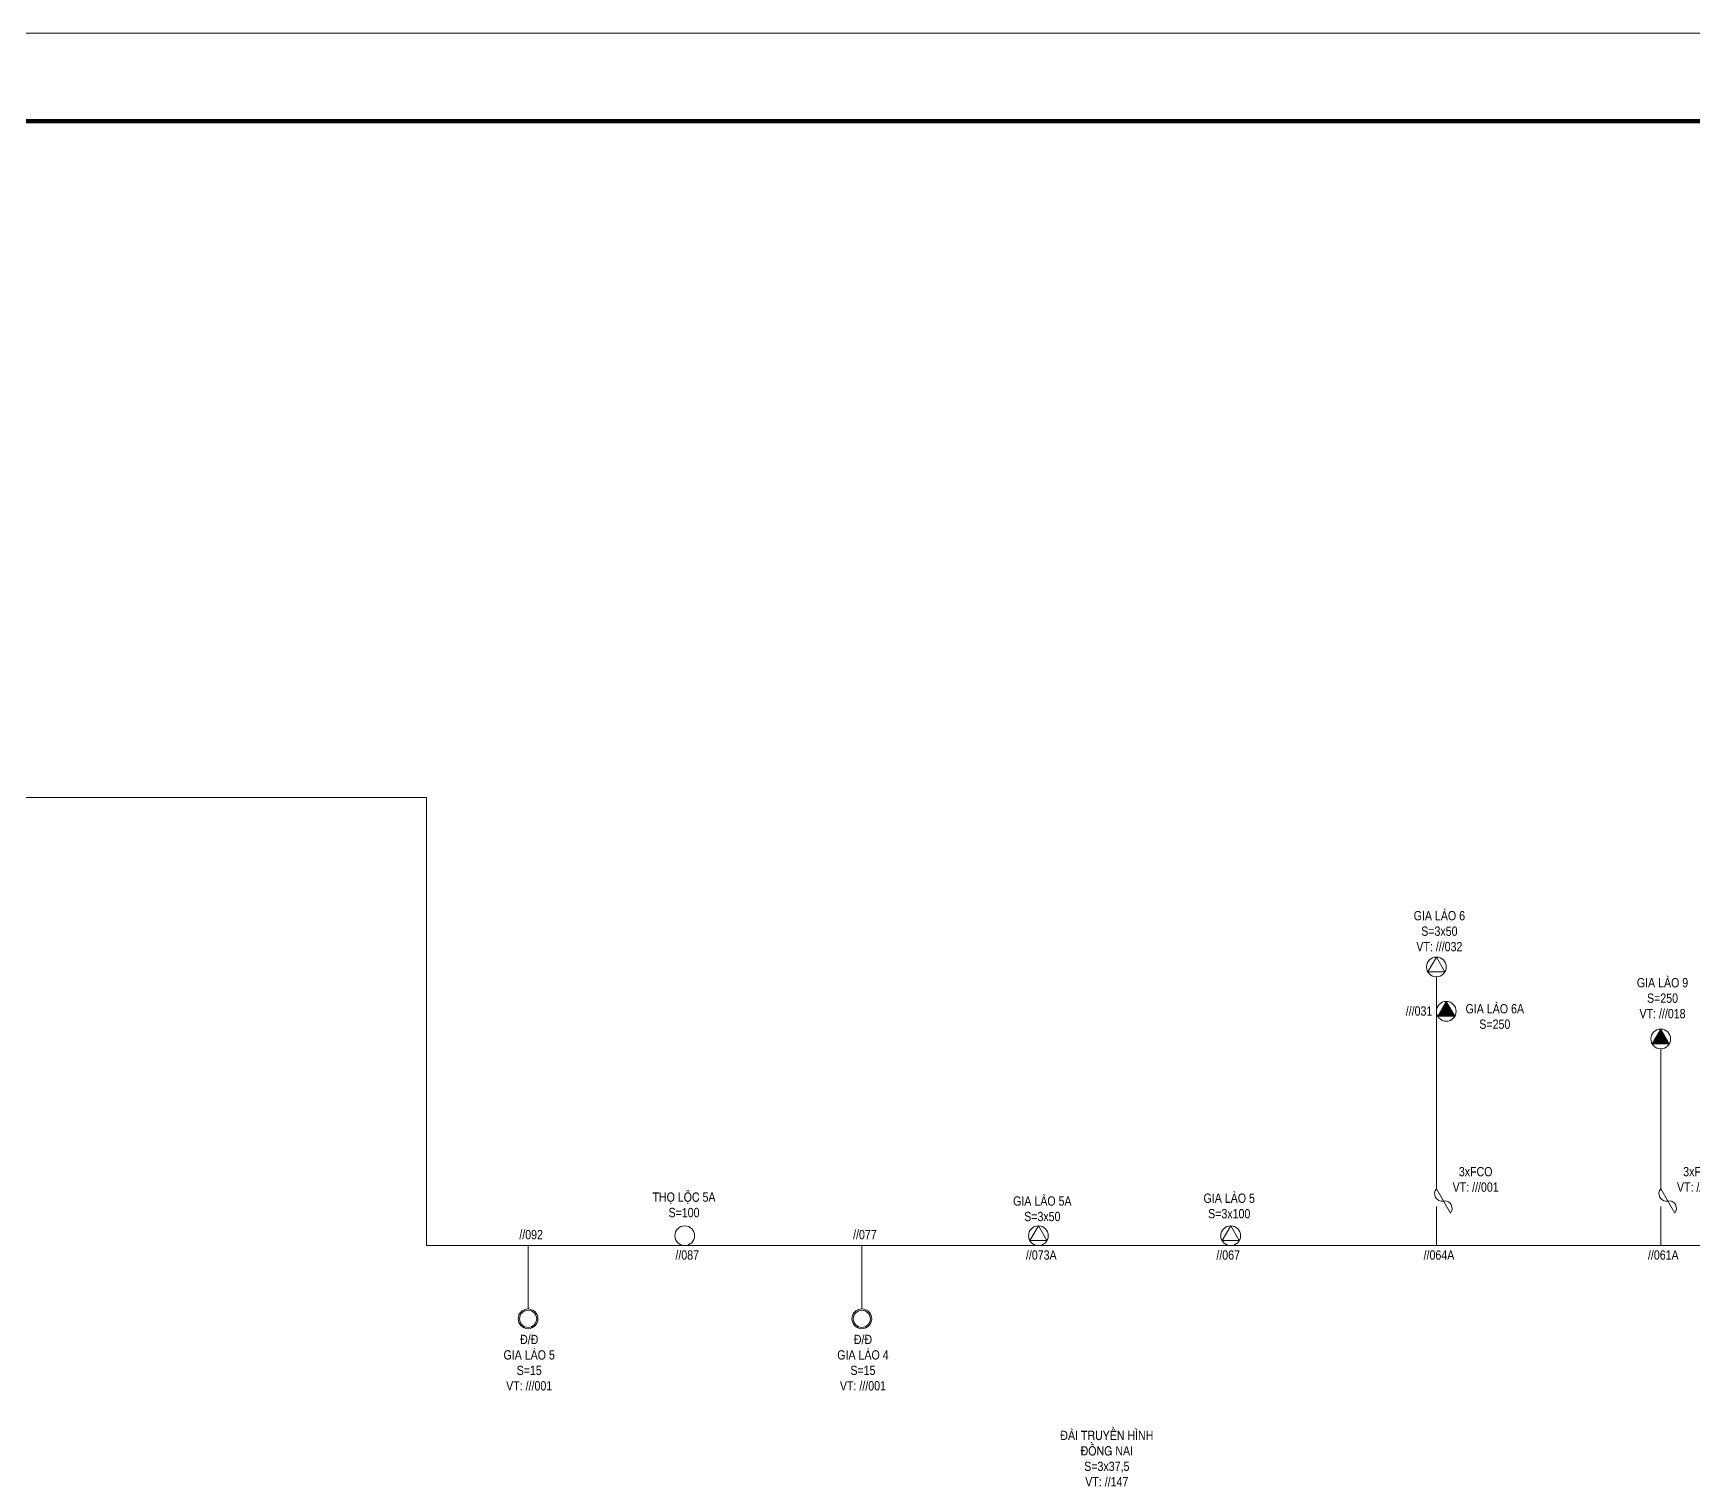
# Model space of a CAD drawing. Header units: inches. Extents: x 3694 to 9715, y -885 to 919.
# Drawn here: x 7119.5 to 7496.7, y 591.5 to 918.5 of the extents above; entities that cross this region are included whole.
import ezdxf

# ---------------------------------------------------------------- set-up
doc = ezdxf.new("R2010")
doc.units = ezdxf.units.IN
doc.header["$LTSCALE"] = 0.2
doc.header["$MEASUREMENT"] = 0
doc.layers.get('0').update_dxf_attribs({"lineweight": 5})
for name, color, linetype, lineweight in [('Khung', 7, 'Continuous', 13), ('TBA', 5, 'Continuous', 9), ('Text', 7, 'Continuous', 9), ('Thiet bi', 3, 'Continuous', 9), ('Tuyen 471', 3, 'Continuous', 13)]:
    doc.layers.add(name, color=color, linetype=linetype, lineweight=lineweight)
doc.styles.add('V-H-C', font='VHELVCN_0.TTF')

# ---------------------------------------------------------------- blocks, each defined once
blk = doc.blocks.new('FCO')
at = {"color": 0}
blk.add_lwpolyline([(0, 0, 0.707499), (0.8, 0.8, -0.707499), (1.6, 1.6, -5.301682)], format="xyb", dxfattribs=at)
blk.add_lwpolyline([(0, 0), (1.6, 1.6)], dxfattribs=at)
blk = doc.blocks.new('TBA 3P')
at = {"color": 0}
blk.add_lwpolyline([(0, 1.6, 0, 1.39, 0), (0, 0.4, 0, 0, 0)], format="xyseb", dxfattribs=at)
blk.add_lwpolyline([(-0.69, 0.4), (0.69, 0.4), (0, 1.6)], close=True, dxfattribs=at)
blk.add_circle((0, 0.8), 0.8, dxfattribs=at)
blk = doc.blocks.new('TBA 1P')
at = {"color": 0}
blk.add_circle((0, 0.8), 0.8, dxfattribs=at)

msp = doc.modelspace()

# ---------------------------------------------------------------- linework, layer by layer
at = {"layer": 'Khung'}
msp.add_lwpolyline([(6760.27, 918.53), (9715.27, 918.53), (9715.27, -836.47), (6760.27, -836.47)], close=True, dxfattribs=at)
at = {"layer": 'Khung', "const_width": 1}
msp.add_lwpolyline([(6780.27, 898.53), (9695.27, 898.53), (9695.27, -816.47), (6780.27, -816.47)], close=True, dxfattribs=at)
at = {"layer": 'TBA', "color": 3}
for points in [[(7438.43, 708.51), (7436.48, 705.14), (7440.38, 705.14)], [(7347.98, 647.42), (7346.04, 644.05), (7349.93, 644.05)], [(7391.68, 647.42), (7389.73, 644.05), (7393.62, 644.05)]]:
    msp.add_lwpolyline(points, close=True, dxfattribs=at)
at = {"layer": 'TBA', "color": 3, "ltscale": 2}
for centre in [(7438.43, 706.27), (7347.98, 645.17), (7391.68, 645.17)]:
    msp.add_circle(centre, 2.25, dxfattribs=at)
at = {"layer": 'TBA', "color": 3}
for centre, radius in [((7231.99, 626.29), 2.25), ((7231.99, 626.29), 1.95), ((7307.85, 626.29), 2.25), ((7307.85, 626.29), 1.95)]:
    msp.add_circle(centre, radius, dxfattribs=at)
at = {"layer": 'Tuyen 471'}
for p, q in [((7208.87, 648.97), (7208.87, 744.76)), ((7208.87, 642.92), (7208.87, 648.97)), ((8056.35, 642.92), (7208.87, 642.92))]:
    msp.add_line(p, q, dxfattribs=at)
for points in [[(7208.87, 744.76), (7016.57, 744.76)], [(7438.43, 655.81), (7438.43, 704.02)], [(7489.42, 655.81), (7489.42, 687.66)], [(7438.43, 642.92), (7438.43, 651.85)], [(7489.42, 642.92), (7489.42, 651.85)], [(7231.99, 642.92), (7231.99, 628.54)], [(7307.85, 642.92), (7307.85, 628.54)]]:
    msp.add_lwpolyline(points, dxfattribs=at)

# ---------------------------------------------------------------- block references
at = {"layer": 'TBA', "color": 3, "xscale": 2.809729812779551, "zscale": 2.809729812779032}
for name, p, yscale in [('TBA 3P', (7440.68, 693.93), 2.809729812778642), ('TBA 3P', (7489.42, 687.66), 2.809729812778642), ('TBA 1P', (7267.59, 642.92), 2.809729812779096)]:
    msp.add_blockref(name, p, dxfattribs=dict(at, yscale=yscale))
at = {"layer": 'Thiet bi', "color": 3, "xscale": 2.809729812778733, "yscale": 2.809729812778642, "zscale": 2.809729812779032, "rotation": 254.9999999999864}
for p in [(7438.43, 655.81), (7489.42, 655.81)]:
    msp.add_blockref('FCO', p, dxfattribs=at)

# ---------------------------------------------------------------- texts
at = {"layer": 'Text', "attachment_point": 5, "style": 'V-H-C'}
for s, insert, char_height, width in [('GIA LAØO 6\\PS=3x50\\PVT: ///032', (7439.11, 714.39), 2.107, 28.1807), ('GIA LAØO 9\\PS=250\\PVT: ///018', (7489.83, 699.16), 2.107, 29.0877), ('GIA LAØO 6A\\PS=250', (7451.71, 695), 2.1073, 29.0877), ('///031', (7434.49, 696.24), 2.107, 18.1328), ('3xFCO\\PVT: ///001', (7447.36, 657.97), 2.107, 18.1328), ('3xFCO\\PVT: ///001', (7498.35, 657.97), 2.107, 18.1328), ('THOÏ LOÄC 5A\\PS=100', (7267.43, 652.18), 2.1073, 28.1807), ('GIA LAØO 5A\\PS=3x50', (7348.87, 651.29), 2.1073, 28.1807), ('GIA LAØO 5\\PS=3x100', (7391.35, 651.93), 2.107, 28.1807), ('//092', (7232.68, 645.41), 2.107, 28.1807), ('//077', (7308.54, 645.41), 2.107, 28.1807), ('//087', (7268.16, 640.77), 2.107, 18.1328), ('//073A', (7348.63, 640.77), 2.107, 18.1328), ('//067', (7391.11, 640.77), 2.107, 18.1328), ('//064A', (7439.02, 640.77), 2.107, 18.1328), ('//061A', (7490, 640.77), 2.107, 18.1328), ('Ñ/Ñ\\PGIA LAØO 5\\PS=15\\PVT: ///001', (7232.24, 616.31), 2.107, 28.1807), ('Ñ/Ñ\\PGIA LAØO 4\\PS=15\\PVT: ///001', (7308.1, 616.31), 2.107, 28.1807), ('ÑAØI TRUYEÀN HÌNH\\PÑOÀNG NAI\\PS=3x37,5\\PVT: //147', (7363.53, 594.5), 2.1073, 28.1807)]:
    msp.add_mtext(s, dxfattribs=dict(at, insert=insert, char_height=char_height, width=width))

doc.saveas('drawing.dxf')
